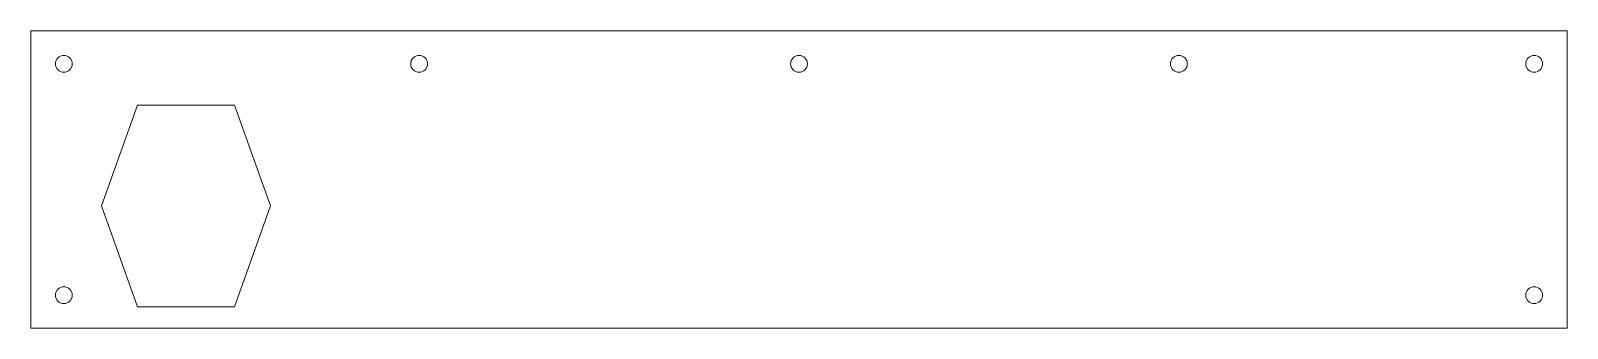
# Model space of a CAD drawing. Header units: millimetres. Extents: x -232 to 232, y -45 to 45.
import ezdxf

# ---------------------------------------------------------------- set-up
doc = ezdxf.new("R2010")
doc.units = ezdxf.units.MM

msp = doc.modelspace()

# ---------------------------------------------------------------- linework, layer by layer
at = {"color": 7, "linetype": 'Continuous', "lineweight": 15}
for p, q in [((-232.5, 45), (-232.5, -45)), ((232.5, 45), (-232.5, 45)), ((232.5, -45), (232.5, 45)), ((-200.21, 22.5), (-211.06, -8)), ((-170.79, 22.5), (-200.21, 22.5)), ((-159.94, -8), (-170.79, 22.5)), ((-211.06, -8), (-200.21, -38.5)), ((-170.79, -38.5), (-159.94, -8)), ((-200.21, -38.5), (-170.79, -38.5)), ((-232.5, -45), (232.5, -45))]:
    msp.add_line(p, q, dxfattribs=at)
for centre in [(-222.5, 35), (-114.97, 35), (0, 35), (114.97, 35), (222.5, 35), (-222.5, -35), (222.5, -35)]:
    msp.add_circle(centre, 2.55, dxfattribs=at)

doc.saveas('drawing.dxf')
